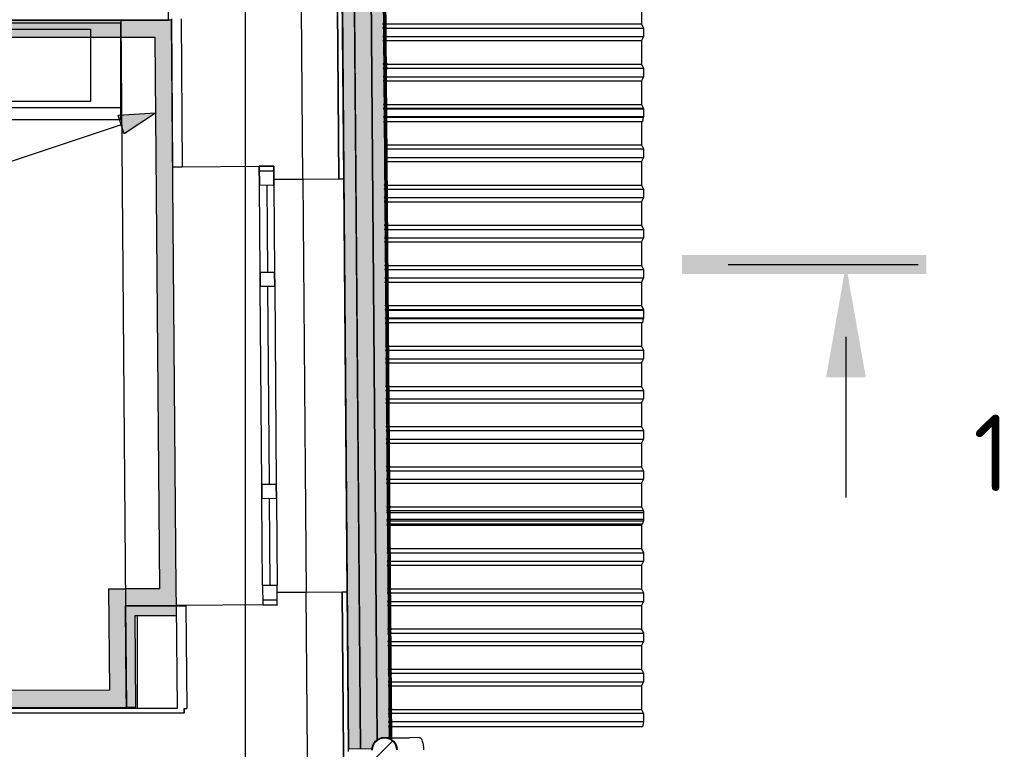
# Model space of a CAD drawing. Header units: millimetres. Extents: x 0 to 1189, y 0 to 841.
# Drawn here: x 847.8 to 888.44, y 374.12 to 404.4 of the extents above; entities that cross this region are included whole.
import ezdxf

# ---------------------------------------------------------------- set-up
doc = ezdxf.new("R2010")
doc.units = ezdxf.units.MM

msp = doc.modelspace()

# ---------------------------------------------------------------- hatches: boundary and pattern name
at = {"true_color": 0x3d3d3d}
h = msp.add_hatch(color=250, dxfattribs=at)
h.dxf.hatch_style = 2
h.paths.add_polyline_path([(860.531315, 487.063515), (862.317317, 487.077515), (862.554318, 457.84447), (862.368318, 457.91947), (862.146317, 457.91747), (861.953317, 457.82247), (861.812317, 457.64847), (861.761317, 457.42747), (861.809317, 457.225469), (861.949317, 457.042469), (862.154317, 456.942469), (862.376318, 456.944469), (862.560318, 457.035469), (863.228319, 374.519343), (863.047319, 374.604343), (862.820318, 374.602343), (862.627318, 374.509343), (862.465318, 374.318343), (862.426318, 374.142342), (861.445316, 374.134342)])
h = msp.add_hatch(color=250, dxfattribs=at)
h.dxf.hatch_style = 2
h.paths.add_polyline_path([(862.561318, 457.013469), (863.230319, 374.518343), (863.188319, 374.537343), (862.521318, 456.993469)])
at = {"true_color": 0xf1d696}
h = msp.add_hatch(color=41, dxfattribs=at)
h.dxf.hatch_style = 2
h.paths.add_polyline_path([(795.727216, 403.671387), (795.727216, 404.371388), (853.396304, 404.371388), (853.402304, 403.671387)])
h = msp.add_hatch(color=41, dxfattribs=at)
h.dxf.hatch_style = 2
h.paths.add_polyline_path([(854.096305, 404.371388), (853.402304, 403.671387), (853.396304, 404.371388)])
h = msp.add_hatch(color=41, dxfattribs=at)
h.dxf.hatch_style = 2
h.paths.add_polyline_path([(853.402304, 403.671387), (854.090305, 404.365388), (854.102305, 403.671387)])
h = msp.add_hatch(color=7)
h.dxf.hatch_style = 2
h.paths.add_polyline_path([(862.936318, 404.304388), (862.872756, 404.277951), (862.846318, 404.214388), (862.872756, 404.150826), (862.936318, 404.124388), (862.948318, 404.124388), (863.011881, 404.150826), (863.038319, 404.214388), (863.011881, 404.277951), (862.948318, 404.304388)])
h = msp.add_hatch(color=7)
h.dxf.hatch_style = 2
h.paths.add_polyline_path([(862.937318, 404.134388), (862.873756, 404.107951), (862.847318, 404.044388), (862.873756, 403.980825), (862.937318, 403.954388), (862.949318, 403.954388), (863.012881, 403.980825), (863.039319, 404.044388), (863.012881, 404.107951), (862.949318, 404.134388)])
h = msp.add_hatch(color=41, dxfattribs=at)
h.dxf.hatch_style = 2
h.paths.add_polyline_path([(853.402304, 403.671387), (854.102305, 403.671387), (854.296305, 380.776352), (853.596304, 380.776352)])
h = msp.add_hatch(color=7)
h.dxf.hatch_style = 2
h.paths.add_polyline_path([(862.940318, 403.784388), (862.876756, 403.75795), (862.850318, 403.694387), (862.876756, 403.630825), (862.940318, 403.604387), (862.952318, 403.604387), (863.015881, 403.630825), (863.042319, 403.694387), (863.015881, 403.75795), (862.952318, 403.784388)])
h = msp.add_hatch(color=7)
h.dxf.hatch_style = 2
h.paths.add_polyline_path([(862.941318, 403.614387), (862.877756, 403.58795), (862.851318, 403.524387), (862.877756, 403.460825), (862.941318, 403.434387), (862.953318, 403.434387), (863.016881, 403.460825), (863.043319, 403.524387), (863.016881, 403.58795), (862.953318, 403.614387)])
h = msp.add_hatch(color=7)
h.dxf.hatch_style = 2
h.paths.add_polyline_path([(862.949318, 402.637386), (862.885756, 402.610948), (862.859318, 402.547386), (862.885756, 402.483823), (862.949318, 402.457386), (862.961318, 402.457386), (863.024881, 402.483823), (863.051319, 402.547386), (863.024881, 402.610948), (862.961318, 402.637386)])
h = msp.add_hatch(color=7)
h.dxf.hatch_style = 2
h.paths.add_polyline_path([(862.951318, 402.467386), (862.887756, 402.440948), (862.861318, 402.377385), (862.887756, 402.313823), (862.951318, 402.287385), (862.963318, 402.287385), (863.026881, 402.313823), (863.053319, 402.377385), (863.026881, 402.440948), (862.963318, 402.467386)])
h = msp.add_hatch(color=7)
h.dxf.hatch_style = 2
h.paths.add_polyline_path([(862.968318, 402.637386), (862.904756, 402.610948), (862.878318, 402.547386), (862.904756, 402.483823), (862.968318, 402.457386), (862.983318, 402.457386), (863.046881, 402.483823), (863.073319, 402.547386), (863.046881, 402.610948), (862.983318, 402.637386)])
h = msp.add_hatch(color=7)
h.dxf.hatch_style = 2
h.paths.add_polyline_path([(862.969318, 402.467386), (862.905756, 402.440948), (862.879318, 402.377385), (862.905756, 402.313823), (862.969318, 402.287385), (862.983318, 402.287385), (863.046881, 402.313823), (863.073319, 402.377385), (863.046881, 402.440948), (862.983318, 402.467386)])
h = msp.add_hatch(color=7)
h.dxf.hatch_style = 2
h.paths.add_polyline_path([(862.953318, 402.117385), (862.889756, 402.090947), (862.863318, 402.027385), (862.889756, 401.963822), (862.953318, 401.937385), (862.966318, 401.937385), (863.029881, 401.963822), (863.056319, 402.027385), (863.029881, 402.090947), (862.966318, 402.117385)])
h = msp.add_hatch(color=7)
h.dxf.hatch_style = 2
h.paths.add_polyline_path([(862.955318, 401.947385), (862.891756, 401.920947), (862.865318, 401.857385), (862.891756, 401.793822), (862.955318, 401.767385), (862.967318, 401.767385), (863.030881, 401.793822), (863.057319, 401.857385), (863.030881, 401.920947), (862.967318, 401.947385)])
h = msp.add_hatch(color=7)
h.dxf.hatch_style = 2
h.paths.add_polyline_path([(862.963318, 400.970383), (862.899756, 400.943946), (862.873318, 400.880383), (862.899756, 400.816821), (862.963318, 400.790383), (862.975318, 400.790383), (863.038881, 400.816821), (863.065319, 400.880383), (863.038881, 400.943946), (862.975318, 400.970383)])
h = msp.add_hatch(color=7)
h.dxf.hatch_style = 2
h.paths.add_polyline_path([(862.976318, 400.620383), (863.039881, 400.64682), (863.066319, 400.710383), (863.039881, 400.773945), (862.976318, 400.800383), (862.964318, 400.800383), (862.900756, 400.773945), (862.874318, 400.710383), (862.900756, 400.64682), (862.964318, 400.620383)])
at = {"true_color": 0x0077b0}
h = msp.add_hatch(color=144, dxfattribs=at)
h.dxf.hatch_style = 2
h.paths.add_polyline_path([(853.429304, 400.508383), (852.139302, 399.657381), (851.886301, 400.416382)])
h = msp.add_hatch(color=7)
h.dxf.hatch_style = 2
h.paths.add_polyline_path([(862.964318, 400.785383), (862.900756, 400.758945), (862.874318, 400.695383), (862.900756, 400.63182), (862.964318, 400.605383), (862.976318, 400.605383), (863.039881, 400.63182), (863.066319, 400.695383), (863.039881, 400.758945), (862.976318, 400.785383)])
h = msp.add_hatch(color=7)
h.dxf.hatch_style = 2
h.paths.add_polyline_path([(862.979318, 400.270382), (863.042881, 400.29682), (863.069319, 400.360382), (863.042881, 400.423945), (862.979318, 400.450382), (862.967318, 400.450382), (862.903756, 400.423945), (862.877318, 400.360382), (862.903756, 400.29682), (862.967318, 400.270382)])
h = msp.add_hatch(color=7)
h.dxf.hatch_style = 2
h.paths.add_polyline_path([(862.967318, 400.435382), (862.903756, 400.408945), (862.877318, 400.345382), (862.903756, 400.28182), (862.967318, 400.255382), (862.979318, 400.255382), (863.042881, 400.28182), (863.069319, 400.345382), (863.042881, 400.408945), (862.979318, 400.435382)])
h = msp.add_hatch(color=7)
h.dxf.hatch_style = 2
h.paths.add_polyline_path([(862.981318, 400.070382), (863.044881, 400.096819), (863.071319, 400.160382), (863.044881, 400.223945), (862.981318, 400.250382), (862.969318, 400.250382), (862.905756, 400.223945), (862.879318, 400.160382), (862.905756, 400.096819), (862.969318, 400.070382)])
h = msp.add_hatch(color=7)
h.dxf.hatch_style = 2
h.paths.add_polyline_path([(862.990318, 397.621378), (862.926756, 397.594941), (862.900318, 397.531378), (862.926756, 397.467815), (862.990318, 397.441378), (863.002318, 397.441378), (863.065881, 397.467815), (863.092319, 397.531378), (863.065881, 397.594941), (863.002318, 397.621378)])
h = msp.add_hatch(color=7)
h.dxf.hatch_style = 2
h.paths.add_polyline_path([(862.991318, 397.451378), (862.927756, 397.42494), (862.901318, 397.361378), (862.927756, 397.297815), (862.991318, 397.271378), (863.003318, 397.271378), (863.066881, 397.297815), (863.093319, 397.361378), (863.066881, 397.42494), (863.003318, 397.451378)])
h = msp.add_hatch(color=7)
h.dxf.hatch_style = 2
h.paths.add_polyline_path([(862.994318, 397.101377), (862.930756, 397.07494), (862.904318, 397.011377), (862.930756, 396.947815), (862.994318, 396.921377), (863.006318, 396.921377), (863.069881, 396.947815), (863.096319, 397.011377), (863.069881, 397.07494), (863.006318, 397.101377)])
h = msp.add_hatch(color=7)
h.dxf.hatch_style = 2
h.paths.add_polyline_path([(862.995318, 396.931377), (862.931756, 396.90494), (862.905318, 396.841377), (862.931756, 396.777814), (862.995318, 396.751377), (863.008318, 396.751377), (863.071881, 396.777814), (863.098319, 396.841377), (863.071881, 396.90494), (863.008318, 396.931377)])
h = msp.add_hatch(color=7)
h.dxf.hatch_style = 2
h.paths.add_polyline_path([(863.003318, 395.954376), (862.939756, 395.927938), (862.913318, 395.864375), (862.939756, 395.800813), (863.003318, 395.774375), (863.015318, 395.774375), (863.078881, 395.800813), (863.105319, 395.864375), (863.078881, 395.927938), (863.015318, 395.954376)])
h = msp.add_hatch(color=7)
h.dxf.hatch_style = 2
h.paths.add_polyline_path([(863.005318, 395.784375), (862.941756, 395.757938), (862.915318, 395.694375), (862.941756, 395.630813), (863.005318, 395.604375), (863.017318, 395.604375), (863.080881, 395.630813), (863.107319, 395.694375), (863.080881, 395.757938), (863.017318, 395.784375)])
h = msp.add_hatch(color=7)
h.dxf.hatch_style = 2
h.paths.add_polyline_path([(863.007318, 395.434375), (862.943756, 395.407937), (862.917318, 395.344375), (862.943756, 395.280812), (863.007318, 395.254375), (863.020319, 395.254375), (863.083881, 395.280812), (863.110319, 395.344375), (863.083881, 395.407937), (863.020319, 395.434375)])
h = msp.add_hatch(color=7)
h.dxf.hatch_style = 2
h.paths.add_polyline_path([(863.009318, 395.264375), (862.945756, 395.237937), (862.919318, 395.174374), (862.945756, 395.110812), (863.009318, 395.084374), (863.021319, 395.084374), (863.084881, 395.110812), (863.111319, 395.174374), (863.084881, 395.237937), (863.021319, 395.264375)])
h = msp.add_hatch(color=7)
h.dxf.hatch_style = 2
h.paths.add_polyline_path([(875.281337, 394.633374), (885.412353, 394.633374), (885.412353, 393.835372), (875.281337, 393.835372)])
h = msp.add_hatch(color=7)
h.dxf.hatch_style = 2
h.paths.add_polyline_path([(863.017318, 394.287373), (862.953756, 394.260936), (862.927318, 394.197373), (862.953756, 394.13381), (863.017318, 394.107373), (863.029319, 394.107373), (863.092881, 394.13381), (863.119319, 394.197373), (863.092881, 394.260936), (863.029319, 394.287373)])
h = msp.add_hatch(color=7)
h.dxf.hatch_style = 2
h.paths.add_polyline_path([(863.018318, 394.117373), (862.954756, 394.090935), (862.928318, 394.027373), (862.954756, 393.96381), (863.018318, 393.937373), (863.030319, 393.937373), (863.093881, 393.96381), (863.120319, 394.027373), (863.093881, 394.090935), (863.030319, 394.117373)])
h = msp.add_hatch(color=7)
h.dxf.hatch_style = 2
h.paths.add_polyline_path([(882.903349, 389.554366), (881.255346, 389.554366), (882.079348, 394.229373)])
h = msp.add_hatch(color=7)
h.dxf.hatch_style = 2
h.paths.add_polyline_path([(863.021319, 393.767372), (862.957756, 393.740935), (862.931318, 393.677372), (862.957756, 393.61381), (863.021319, 393.587372), (863.033319, 393.587372), (863.096881, 393.61381), (863.123319, 393.677372), (863.096881, 393.740935), (863.033319, 393.767372)])
h = msp.add_hatch(color=7)
h.dxf.hatch_style = 2
h.paths.add_polyline_path([(863.022319, 393.597372), (862.958756, 393.570934), (862.932318, 393.507372), (862.958756, 393.443809), (863.022319, 393.417372), (863.034319, 393.417372), (863.097881, 393.443809), (863.124319, 393.507372), (863.097881, 393.570934), (863.034319, 393.597372)])
h = msp.add_hatch(color=7)
h.dxf.hatch_style = 2
h.paths.add_polyline_path([(863.030319, 392.620371), (862.966756, 392.593933), (862.940318, 392.53037), (862.966756, 392.466808), (863.030319, 392.44037), (863.042319, 392.44037), (863.105881, 392.466808), (863.132319, 392.53037), (863.105881, 392.593933), (863.042319, 392.620371)])
h = msp.add_hatch(color=7)
h.dxf.hatch_style = 2
h.paths.add_polyline_path([(863.044319, 392.27037), (863.107881, 392.296808), (863.134319, 392.36037), (863.107881, 392.423933), (863.044319, 392.45037), (863.032319, 392.45037), (862.968756, 392.423933), (862.942318, 392.36037), (862.968756, 392.296808), (863.032319, 392.27037)])
h = msp.add_hatch(color=7)
h.dxf.hatch_style = 2
h.paths.add_polyline_path([(863.032319, 392.43537), (862.968756, 392.408933), (862.942318, 392.34537), (862.968756, 392.281808), (863.032319, 392.25537), (863.044319, 392.25537), (863.107881, 392.281808), (863.134319, 392.34537), (863.107881, 392.408933), (863.044319, 392.43537)])
h = msp.add_hatch(color=7)
h.dxf.hatch_style = 2
h.paths.add_polyline_path([(863.047319, 391.920369), (863.110881, 391.946807), (863.137319, 392.01037), (863.110881, 392.073932), (863.047319, 392.10037), (863.034319, 392.10037), (862.970756, 392.073932), (862.944318, 392.01037), (862.970756, 391.946807), (863.034319, 391.920369)])
h = msp.add_hatch(color=7)
h.dxf.hatch_style = 2
h.paths.add_polyline_path([(863.035319, 392.08537), (862.971756, 392.058932), (862.945318, 391.99537), (862.971756, 391.931807), (863.035319, 391.905369), (863.047319, 391.905369), (863.110881, 391.931807), (863.137319, 391.99537), (863.110881, 392.058932), (863.047319, 392.08537)])
h = msp.add_hatch(color=7)
h.dxf.hatch_style = 2
h.paths.add_polyline_path([(863.048319, 391.720369), (863.111881, 391.746807), (863.138319, 391.810369), (863.111881, 391.873932), (863.048319, 391.900369), (863.036319, 391.900369), (862.972756, 391.873932), (862.946318, 391.810369), (862.972756, 391.746807), (863.036319, 391.720369)])
h = msp.add_hatch(color=7)
h.dxf.hatch_style = 2
h.paths.add_polyline_path([(863.044319, 390.938368), (862.980756, 390.91193), (862.954318, 390.848368), (862.980756, 390.784805), (863.044319, 390.758368), (863.056319, 390.758368), (863.119881, 390.784805), (863.146319, 390.848368), (863.119881, 390.91193), (863.056319, 390.938368)])
h = msp.add_hatch(color=7)
h.dxf.hatch_style = 2
h.paths.add_polyline_path([(863.045319, 390.768368), (862.981756, 390.74193), (862.955318, 390.678368), (862.981756, 390.614805), (863.045319, 390.588367), (863.057319, 390.588367), (863.120881, 390.614805), (863.147319, 390.678368), (863.120881, 390.74193), (863.057319, 390.768368)])
h = msp.add_hatch(color=7)
h.dxf.hatch_style = 2
h.paths.add_polyline_path([(863.048319, 390.418367), (862.984756, 390.39193), (862.958318, 390.328367), (862.984756, 390.264804), (863.048319, 390.238367), (863.060319, 390.238367), (863.123881, 390.264804), (863.150319, 390.328367), (863.123881, 390.39193), (863.060319, 390.418367)])
h = msp.add_hatch(color=7)
h.dxf.hatch_style = 2
h.paths.add_polyline_path([(863.049319, 390.248367), (862.985756, 390.221929), (862.959318, 390.158367), (862.985756, 390.094804), (863.049319, 390.068367), (863.062319, 390.068367), (863.125881, 390.094804), (863.152319, 390.158367), (863.125881, 390.221929), (863.062319, 390.248367)])
h = msp.add_hatch(color=7)
h.dxf.hatch_style = 2
h.paths.add_polyline_path([(863.057319, 389.271365), (862.993756, 389.244928), (862.967318, 389.181365), (862.993756, 389.117803), (863.057319, 389.091365), (863.069319, 389.091365), (863.132881, 389.117803), (863.159319, 389.181365), (863.132881, 389.244928), (863.069319, 389.271365)])
h = msp.add_hatch(color=7)
h.dxf.hatch_style = 2
h.paths.add_polyline_path([(863.059319, 389.101365), (862.995756, 389.074928), (862.969318, 389.011365), (862.995756, 388.947802), (863.059319, 388.921365), (863.071319, 388.921365), (863.134881, 388.947802), (863.161319, 389.011365), (863.134881, 389.074928), (863.071319, 389.101365)])
h = msp.add_hatch(color=7)
h.dxf.hatch_style = 2
h.paths.add_polyline_path([(863.062319, 388.751365), (862.998756, 388.724927), (862.972318, 388.661364), (862.998756, 388.597802), (863.062319, 388.571364), (863.074319, 388.571364), (863.137881, 388.597802), (863.164319, 388.661364), (863.137881, 388.724927), (863.074319, 388.751365)])
h = msp.add_hatch(color=7)
h.dxf.hatch_style = 2
h.paths.add_polyline_path([(863.063319, 388.581364), (862.999756, 388.554927), (862.973318, 388.491364), (862.999756, 388.427802), (863.063319, 388.401364), (863.075319, 388.401364), (863.138881, 388.427802), (863.165319, 388.491364), (863.138881, 388.554927), (863.075319, 388.581364)])
h = msp.add_hatch(color=7)
h.dxf.hatch_style = 2
h.paths.add_polyline_path([(863.071319, 387.604363), (863.007756, 387.577925), (862.981318, 387.514363), (863.007756, 387.4508), (863.071319, 387.424363), (863.083319, 387.424363), (863.146881, 387.4508), (863.173319, 387.514363), (863.146881, 387.577925), (863.083319, 387.604363)])
h = msp.add_hatch(color=7)
h.dxf.hatch_style = 2
h.paths.add_polyline_path([(863.072319, 387.434363), (863.008756, 387.407925), (862.982318, 387.344362), (863.008756, 387.2808), (863.072319, 387.254362), (863.084319, 387.254362), (863.147881, 387.2808), (863.174319, 387.344362), (863.147881, 387.407925), (863.084319, 387.434363)])
h = msp.add_hatch(color=7)
h.dxf.hatch_style = 2
h.paths.add_polyline_path([(863.075319, 387.084362), (863.011756, 387.057925), (862.985318, 386.994362), (863.011756, 386.930799), (863.075319, 386.904362), (863.087319, 386.904362), (863.150881, 386.930799), (863.177319, 386.994362), (863.150881, 387.057925), (863.087319, 387.084362)])
h = msp.add_hatch(color=7)
h.dxf.hatch_style = 2
h.paths.add_polyline_path([(863.076319, 386.914362), (863.012756, 386.887924), (862.986318, 386.824362), (863.012756, 386.760799), (863.076319, 386.734362), (863.089319, 386.734362), (863.152881, 386.760799), (863.179319, 386.824362), (863.152881, 386.887924), (863.089319, 386.914362)])
h = msp.add_hatch(color=7)
h.dxf.hatch_style = 2
h.paths.add_polyline_path([(863.084319, 385.93736), (863.020756, 385.910923), (862.994318, 385.84736), (863.020756, 385.783798), (863.084319, 385.75736), (863.096319, 385.75736), (863.159881, 385.783798), (863.186319, 385.84736), (863.159881, 385.910923), (863.096319, 385.93736)])
h = msp.add_hatch(color=7)
h.dxf.hatch_style = 2
h.paths.add_polyline_path([(863.086319, 385.76736), (863.022756, 385.740923), (862.996318, 385.67736), (863.022756, 385.613797), (863.086319, 385.58736), (863.098319, 385.58736), (863.161881, 385.613797), (863.188319, 385.67736), (863.161881, 385.740923), (863.098319, 385.76736)])
h = msp.add_hatch(color=7)
h.dxf.hatch_style = 2
h.paths.add_polyline_path([(863.088319, 385.41736), (863.024756, 385.390922), (862.998318, 385.327359), (863.024756, 385.263797), (863.088319, 385.237359), (863.101319, 385.237359), (863.164881, 385.263797), (863.191319, 385.327359), (863.164881, 385.390922), (863.101319, 385.41736)])
h = msp.add_hatch(color=7)
h.dxf.hatch_style = 2
h.paths.add_polyline_path([(863.090319, 385.247359), (863.026756, 385.220922), (863.000318, 385.157359), (863.026756, 385.093797), (863.090319, 385.067359), (863.102319, 385.067359), (863.165881, 385.093797), (863.192319, 385.157359), (863.165881, 385.220922), (863.102319, 385.247359)])
h = msp.add_hatch(color=7)
h.dxf.hatch_style = 2
h.paths.add_polyline_path([(863.098319, 384.270358), (863.034756, 384.24392), (863.008318, 384.180358), (863.034756, 384.116795), (863.098319, 384.090357), (863.110319, 384.090357), (863.173881, 384.116795), (863.200319, 384.180358), (863.173881, 384.24392), (863.110319, 384.270358)])
h = msp.add_hatch(color=7)
h.dxf.hatch_style = 2
h.paths.add_polyline_path([(863.111319, 383.920357), (863.174881, 383.946795), (863.201319, 384.010357), (863.174881, 384.07392), (863.111319, 384.100358), (863.099319, 384.100358), (863.035756, 384.07392), (863.009318, 384.010357), (863.035756, 383.946795), (863.099319, 383.920357)])
h = msp.add_hatch(color=7)
h.dxf.hatch_style = 2
h.paths.add_polyline_path([(863.100319, 384.035357), (863.036756, 384.00892), (863.010318, 383.945357), (863.036756, 383.881795), (863.100319, 383.855357), (863.112319, 383.855357), (863.175881, 383.881795), (863.202319, 383.945357), (863.175881, 384.00892), (863.112319, 384.035357)])
h = msp.add_hatch(color=7)
h.dxf.hatch_style = 2
h.paths.add_polyline_path([(863.114319, 383.570357), (863.177881, 383.596794), (863.204319, 383.660357), (863.177881, 383.723919), (863.114319, 383.750357), (863.102319, 383.750357), (863.038756, 383.723919), (863.012318, 383.660357), (863.038756, 383.596794), (863.102319, 383.570357)])
h = msp.add_hatch(color=7)
h.dxf.hatch_style = 2
h.paths.add_polyline_path([(863.102319, 383.685357), (863.038756, 383.658919), (863.012318, 383.595357), (863.038756, 383.531794), (863.102319, 383.505357), (863.115319, 383.505357), (863.178881, 383.531794), (863.205319, 383.595357), (863.178881, 383.658919), (863.115319, 383.685357)])
h = msp.add_hatch(color=7)
h.dxf.hatch_style = 2
h.paths.add_polyline_path([(863.116319, 383.370356), (863.179881, 383.396794), (863.206319, 383.460357), (863.179881, 383.523919), (863.116319, 383.550357), (863.104319, 383.550357), (863.040756, 383.523919), (863.014318, 383.460357), (863.040756, 383.396794), (863.104319, 383.370356)])
h = msp.add_hatch(color=7)
h.dxf.hatch_style = 2
h.paths.add_polyline_path([(863.104319, 383.515357), (863.040756, 383.488919), (863.014318, 383.425356), (863.040756, 383.361794), (863.104319, 383.335356), (863.116319, 383.335356), (863.179881, 383.361794), (863.206319, 383.425356), (863.179881, 383.488919), (863.116319, 383.515357)])
h = msp.add_hatch(color=7)
h.dxf.hatch_style = 2
h.paths.add_polyline_path([(863.112319, 382.538355), (863.048756, 382.511918), (863.022319, 382.448355), (863.048756, 382.384792), (863.112319, 382.358355), (863.124319, 382.358355), (863.187881, 382.384792), (863.214319, 382.448355), (863.187881, 382.511918), (863.124319, 382.538355)])
h = msp.add_hatch(color=7)
h.dxf.hatch_style = 2
h.paths.add_polyline_path([(863.113319, 382.368355), (863.049756, 382.341917), (863.023319, 382.278355), (863.049756, 382.214792), (863.113319, 382.188355), (863.125319, 382.188355), (863.188881, 382.214792), (863.215319, 382.278355), (863.188881, 382.341917), (863.125319, 382.368355)])
h = msp.add_hatch(color=7)
h.dxf.hatch_style = 2
h.paths.add_polyline_path([(863.116319, 382.018354), (863.052756, 381.991917), (863.026319, 381.928354), (863.052756, 381.864792), (863.116319, 381.838354), (863.128319, 381.838354), (863.191881, 381.864792), (863.218319, 381.928354), (863.191881, 381.991917), (863.128319, 382.018354)])
h = msp.add_hatch(color=7)
h.dxf.hatch_style = 2
h.paths.add_polyline_path([(863.117319, 381.848354), (863.053756, 381.821917), (863.027319, 381.758354), (863.053756, 381.694791), (863.117319, 381.668354), (863.129319, 381.668354), (863.192881, 381.694791), (863.219319, 381.758354), (863.192881, 381.821917), (863.129319, 381.848354)])
at = {"true_color": 0xf1d696}
h = msp.add_hatch(color=41, dxfattribs=at)
h.dxf.hatch_style = 2
h.paths.add_polyline_path([(851.485301, 380.776352), (852.185302, 380.776352), (852.191302, 380.076351)])
h = msp.add_hatch(color=41, dxfattribs=at)
h.dxf.hatch_style = 2
h.paths.add_polyline_path([(852.191302, 380.076351), (851.491301, 380.076351), (851.485301, 380.776352)])
h = msp.add_hatch(color=41, dxfattribs=at)
h.dxf.hatch_style = 2
h.paths.add_polyline_path([(853.596304, 380.776352), (853.602304, 380.076351), (852.191302, 380.076351), (852.185302, 380.776352)])
h = msp.add_hatch(color=41, dxfattribs=at)
h.dxf.hatch_style = 2
h.paths.add_polyline_path([(853.596304, 380.776352), (854.296305, 380.776352), (854.302305, 380.076351)])
h = msp.add_hatch(color=41, dxfattribs=at)
h.dxf.hatch_style = 2
h.paths.add_polyline_path([(854.302305, 380.076351), (853.602304, 380.076351), (853.596304, 380.776352)])
h = msp.add_hatch(color=7)
h.dxf.hatch_style = 2
h.paths.add_polyline_path([(863.125319, 380.871353), (863.061756, 380.844915), (863.035319, 380.781352), (863.061756, 380.71779), (863.125319, 380.691352), (863.137319, 380.691352), (863.200881, 380.71779), (863.227319, 380.781352), (863.200881, 380.844915), (863.137319, 380.871353)])
h = msp.add_hatch(color=7)
h.dxf.hatch_style = 2
h.paths.add_polyline_path([(863.127319, 380.701352), (863.063756, 380.674915), (863.037319, 380.611352), (863.063756, 380.54779), (863.127319, 380.521352), (863.139319, 380.521352), (863.202881, 380.54779), (863.229319, 380.611352), (863.202881, 380.674915), (863.139319, 380.701352)])
h = msp.add_hatch(color=41, dxfattribs=at)
h.dxf.hatch_style = 2
h.paths.add_polyline_path([(851.491301, 380.076351), (852.191302, 380.076351), (852.220302, 376.572346), (851.519301, 376.572346)])
h = msp.add_hatch(color=7)
h.dxf.hatch_style = 2
h.paths.add_polyline_path([(852.591303, 380.076351), (852.625303, 375.876345), (852.225302, 375.872345), (852.191302, 380.076351)])
h = msp.add_hatch(color=7)
h.dxf.hatch_style = 2
h.paths.add_polyline_path([(854.302305, 379.676351), (852.594303, 379.676351), (852.591303, 380.076351), (854.302305, 380.076351)])
h = msp.add_hatch(color=7)
h.dxf.hatch_style = 2
h.paths.add_polyline_path([(863.129319, 380.351352), (863.065756, 380.324914), (863.039319, 380.261352), (863.065756, 380.197789), (863.129319, 380.171352), (863.142319, 380.171352), (863.205881, 380.197789), (863.232319, 380.261352), (863.205881, 380.324914), (863.142319, 380.351352)])
h = msp.add_hatch(color=7)
h.dxf.hatch_style = 2
h.paths.add_polyline_path([(863.131319, 380.181352), (863.067756, 380.154914), (863.041319, 380.091351), (863.067756, 380.027789), (863.131319, 380.001351), (863.143319, 380.001351), (863.206881, 380.027789), (863.233319, 380.091351), (863.206881, 380.154914), (863.143319, 380.181352)])
h = msp.add_hatch(color=7)
h.dxf.hatch_style = 2
h.paths.add_polyline_path([(863.139319, 379.20435), (863.075756, 379.177912), (863.049319, 379.11435), (863.075756, 379.050787), (863.139319, 379.02435), (863.151319, 379.02435), (863.214881, 379.050787), (863.241319, 379.11435), (863.214881, 379.177912), (863.151319, 379.20435)])
h = msp.add_hatch(color=7)
h.dxf.hatch_style = 2
h.paths.add_polyline_path([(863.140319, 379.03435), (863.076756, 379.007912), (863.050319, 378.94435), (863.076756, 378.880787), (863.140319, 378.854349), (863.152319, 378.854349), (863.215881, 378.880787), (863.242319, 378.94435), (863.215881, 379.007912), (863.152319, 379.03435)])
h = msp.add_hatch(color=7)
h.dxf.hatch_style = 2
h.paths.add_polyline_path([(863.143319, 378.684349), (863.079756, 378.657912), (863.053319, 378.594349), (863.079756, 378.530787), (863.143319, 378.504349), (863.155319, 378.504349), (863.218881, 378.530787), (863.245319, 378.594349), (863.218881, 378.657912), (863.155319, 378.684349)])
h = msp.add_hatch(color=7)
h.dxf.hatch_style = 2
h.paths.add_polyline_path([(863.144319, 378.514349), (863.080756, 378.487911), (863.054319, 378.424349), (863.080756, 378.360786), (863.144319, 378.334349), (863.156319, 378.334349), (863.219881, 378.360786), (863.246319, 378.424349), (863.219881, 378.487911), (863.156319, 378.514349)])
h = msp.add_hatch(color=7)
h.dxf.hatch_style = 2
h.paths.add_polyline_path([(863.152319, 377.537347), (863.088756, 377.51091), (863.062319, 377.447347), (863.088756, 377.383785), (863.152319, 377.357347), (863.164319, 377.357347), (863.227881, 377.383785), (863.254319, 377.447347), (863.227881, 377.51091), (863.164319, 377.537347)])
h = msp.add_hatch(color=7)
h.dxf.hatch_style = 2
h.paths.add_polyline_path([(863.154319, 377.367347), (863.090756, 377.34091), (863.064319, 377.277347), (863.090756, 377.213784), (863.154319, 377.187347), (863.166319, 377.187347), (863.229881, 377.213784), (863.256319, 377.277347), (863.229881, 377.34091), (863.166319, 377.367347)])
h = msp.add_hatch(color=7)
h.dxf.hatch_style = 2
h.paths.add_polyline_path([(863.156319, 377.017347), (863.092756, 376.990909), (863.066319, 376.927347), (863.092756, 376.863784), (863.156319, 376.837346), (863.169319, 376.837346), (863.232881, 376.863784), (863.259319, 376.927347), (863.232881, 376.990909), (863.169319, 377.017347)])
h = msp.add_hatch(color=7)
h.dxf.hatch_style = 2
h.paths.add_polyline_path([(863.158319, 376.847346), (863.094756, 376.820909), (863.068319, 376.757346), (863.094756, 376.693784), (863.158319, 376.667346), (863.170319, 376.667346), (863.233881, 376.693784), (863.260319, 376.757346), (863.233881, 376.820909), (863.170319, 376.847346)])
at = {"true_color": 0xa86b51}
h = msp.add_hatch(color=35, dxfattribs=at)
h.dxf.hatch_style = 2
h.paths.add_polyline_path([(851.519301, 376.572346), (851.525301, 375.872345), (795.727216, 375.816345), (795.727216, 376.516346)])
h = msp.add_hatch(color=35, dxfattribs=at)
h.dxf.hatch_style = 2
h.paths.add_polyline_path([(851.519301, 376.572346), (852.220302, 376.572346), (852.225302, 375.872345)])
h = msp.add_hatch(color=35, dxfattribs=at)
h.dxf.hatch_style = 2
h.paths.add_polyline_path([(852.225302, 375.872345), (851.525301, 375.872345), (851.519301, 376.572346)])
h = msp.add_hatch(color=7)
h.dxf.hatch_style = 2
h.paths.add_polyline_path([(863.166319, 375.870345), (863.102756, 375.843907), (863.076319, 375.780345), (863.102756, 375.716782), (863.166319, 375.690345), (863.178319, 375.690345), (863.241881, 375.716782), (863.268319, 375.780345), (863.241881, 375.843907), (863.178319, 375.870345)])
h = msp.add_hatch(color=7)
h.dxf.hatch_style = 2
h.paths.add_polyline_path([(863.179319, 375.520344), (863.242881, 375.546782), (863.269319, 375.610345), (863.242881, 375.673907), (863.179319, 375.700345), (863.167319, 375.700345), (863.103756, 375.673907), (863.077319, 375.610345), (863.103756, 375.546782), (863.167319, 375.520344)])
h = msp.add_hatch(color=7)
h.dxf.hatch_style = 2
h.paths.add_polyline_path([(863.182319, 375.170344), (863.245881, 375.196781), (863.272319, 375.260344), (863.245881, 375.323907), (863.182319, 375.350344), (863.170319, 375.350344), (863.106756, 375.323907), (863.080319, 375.260344), (863.106756, 375.196781), (863.170319, 375.170344)])
h = msp.add_hatch(color=7)
h.dxf.hatch_style = 2
h.paths.add_polyline_path([(863.184319, 374.970344), (863.247881, 374.996781), (863.274319, 375.060344), (863.247881, 375.123906), (863.184319, 375.150344), (863.172319, 375.150344), (863.108756, 375.123906), (863.082319, 375.060344), (863.108756, 374.996781), (863.172319, 374.970344)])
h = msp.add_hatch(color=7)
h.dxf.hatch_style = 2
h.paths.add_polyline_path([(863.160319, 374.688343), (863.096756, 374.661906), (863.070319, 374.598343), (863.096756, 374.53478), (863.160319, 374.508343), (863.175319, 374.508343), (863.238881, 374.53478), (863.265319, 374.598343), (863.238881, 374.661906), (863.175319, 374.688343)])
h = msp.add_hatch(color=7)
h.dxf.hatch_style = 2
h.paths.add_polyline_path([(863.175319, 374.688343), (863.111756, 374.661906), (863.085319, 374.598343), (863.111756, 374.53478), (863.175319, 374.508343), (863.187319, 374.508343), (863.250881, 374.53478), (863.277319, 374.598343), (863.250881, 374.661906), (863.187319, 374.688343)])
at = {"true_color": 0x3d3d3d}
h = msp.add_hatch(color=250, dxfattribs=at)
h.dxf.hatch_style = 2
h.paths.add_polyline_path([(861.435316, 374.134342), (861.445316, 374.142342)])

# ---------------------------------------------------------------- linework, layer by layer
at = {"color": 7, "lineweight": 0}
for points in [[(857.17331, 237.628134), (857.17331, 717.840867)], [(859.968314, 617.281714), (861.935317, 374.135342)], [(861.435316, 374.132342), (860.513315, 488.071516)], [(860.531315, 487.063515), (861.445316, 374.132342)], [(860.531315, 487.063515), (861.445316, 374.132342)], [(861.935317, 374.135342), (861.021315, 487.066515)], [(861.964317, 457.032469), (862.632318, 374.512343)], [(862.631318, 374.512343), (861.964317, 457.032469)], [(862.464318, 456.987469), (863.131319, 374.564343)], [(862.509318, 456.988469), (863.176319, 374.543343)], [(862.521318, 456.993469), (863.188319, 374.537343)], [(862.524318, 456.995469), (863.191319, 374.536343)], [(862.528318, 456.997469), (863.195319, 374.534343)], [(862.545318, 456.997469), (863.212319, 374.526343)], [(862.548318, 457.028469), (863.215319, 374.525343)], [(862.550318, 456.997469), (863.217319, 374.524343)], [(862.551318, 456.997469), (863.218319, 374.523343)], [(862.560318, 457.035469), (863.228319, 374.519343)], [(862.563318, 457.014469), (863.230319, 374.518343)], [(859.544313, 397.781378), (859.457313, 408.451395)], [(860.957315, 408.463395), (861.043315, 397.793378)], [(861.043315, 397.793378), (860.957315, 408.463395)], [(861.243316, 397.795378), (861.157316, 408.464395)], [(853.978305, 404.371388), (853.978305, 405.871391)], [(873.591335, 405.19139), (873.591335, 404.214388)], [(795.027215, 404.371388), (853.978305, 404.371388)], [(853.396304, 404.371388), (795.027215, 404.371388)], [(851.994302, 404.371388), (852.191302, 380.076351)], [(854.096305, 404.371388), (853.396304, 404.371388)], [(854.096305, 404.371388), (853.978305, 404.371388)], [(854.095305, 404.422389), (854.145305, 398.287379)], [(854.296305, 380.776352), (854.096305, 404.371388)], [(854.495305, 404.425389), (854.545306, 398.290379)], [(862.891318, 404.214388), (862.936318, 404.214388)], [(862.955318, 404.214388), (862.972318, 404.214388)], [(862.990318, 404.214388), (873.591335, 404.214388)], [(873.591335, 404.214388), (873.675335, 404.044388)], [(795.727216, 403.671387), (853.402304, 403.671387)], [(853.402304, 403.671387), (853.596304, 380.776352)], [(862.892318, 404.044388), (862.937318, 404.044388)], [(862.895318, 403.694387), (862.940318, 403.694387)], [(862.956318, 404.044388), (862.973318, 404.044388)], [(862.959318, 403.694387), (862.976318, 403.694387)], [(862.991318, 404.044388), (873.675335, 404.044388)], [(862.994318, 403.694387), (873.675335, 403.694387)], [(873.675335, 403.694387), (873.591335, 403.524387)], [(873.675335, 404.044388), (873.675335, 403.694387)], [(862.897318, 403.524387), (862.941318, 403.524387)], [(862.960318, 403.524387), (862.978318, 403.524387)], [(862.995318, 403.524387), (873.591335, 403.524387)], [(873.591335, 403.524387), (873.591335, 402.547386)], [(862.905318, 402.547386), (862.949318, 402.547386)], [(863.003318, 402.547386), (873.591335, 402.547386)], [(873.591335, 402.547386), (873.675335, 402.377385)], [(862.906318, 402.377385), (862.951318, 402.377385)], [(862.909318, 402.027385), (862.953318, 402.027385)], [(863.004318, 402.377385), (873.675335, 402.377385)], [(863.007318, 402.027385), (873.675335, 402.027385)], [(873.675335, 402.027385), (873.591335, 401.857385)], [(873.675335, 402.377385), (873.675335, 402.027385)], [(862.910318, 401.857385), (862.955318, 401.857385)], [(863.009318, 401.857385), (873.591335, 401.857385)], [(873.591335, 401.857385), (873.591335, 400.880383)], [(862.918318, 400.880383), (862.963318, 400.880383)], [(862.983318, 400.880383), (862.999318, 400.880383)], [(863.017318, 400.880383), (873.591335, 400.880383)], [(873.591335, 400.880383), (873.675335, 400.710383)], [(862.964318, 400.710383), (862.919318, 400.710383)], [(862.920318, 400.695383), (862.964318, 400.695383)], [(863.000318, 400.710383), (862.983318, 400.710383)], [(862.983318, 400.695383), (863.001318, 400.695383)], [(873.675335, 400.710383), (863.018318, 400.710383)], [(863.018318, 400.695383), (873.675335, 400.695383)], [(873.675335, 400.710383), (873.675335, 400.360382)], [(873.675335, 400.695383), (873.675335, 400.345382)], [(862.967318, 400.360382), (862.922318, 400.360382)], [(862.922318, 400.345382), (862.967318, 400.345382)], [(862.969318, 400.160382), (862.924318, 400.160382)], [(863.003318, 400.360382), (862.986318, 400.360382)], [(862.986318, 400.345382), (863.003318, 400.345382)], [(863.005318, 400.160382), (862.987318, 400.160382)], [(873.675335, 400.360382), (863.021319, 400.360382)], [(863.021319, 400.345382), (873.675335, 400.345382)], [(873.640335, 400.160382), (863.022319, 400.160382)], [(873.591335, 400.160382), (873.591335, 399.198381)], [(873.672335, 400.345382), (873.640335, 400.160382)], [(862.932318, 399.198381), (862.976318, 399.198381)], [(862.995318, 399.198381), (863.013318, 399.198381)], [(863.030319, 399.198381), (873.591335, 399.198381)], [(873.591335, 399.198381), (873.675335, 399.02838)], [(862.933318, 399.02838), (862.978318, 399.02838)], [(862.997318, 399.02838), (863.014318, 399.02838)], [(863.032319, 399.02838), (873.675335, 399.02838)], [(873.675335, 399.02838), (873.675335, 398.67838)], [(862.936318, 398.67838), (862.981318, 398.67838)], [(862.937318, 398.50838), (862.982318, 398.50838)], [(862.999318, 398.67838), (863.017318, 398.67838)], [(863.001318, 398.50838), (863.018318, 398.50838)], [(863.034319, 398.67838), (873.675335, 398.67838)], [(863.036319, 398.50838), (873.591335, 398.50838)], [(873.675335, 398.67838), (873.591335, 398.50838)], [(873.591335, 398.50838), (873.591335, 397.531378)], [(854.145305, 398.287379), (854.545306, 398.290379)], [(854.545306, 398.290379), (857.73931, 398.316379)], [(857.73931, 398.316379), (858.339311, 398.321379)], [(858.339311, 398.321379), (857.73931, 398.316379)], [(857.74631, 397.516378), (857.73931, 398.316379)], [(857.73931, 398.316379), (857.74631, 397.516378)], [(857.74131, 398.116379), (858.341311, 398.121379)], [(858.339311, 398.321379), (858.346311, 397.521378)], [(858.346311, 397.521378), (858.339311, 398.321379)], [(858.344311, 397.771378), (859.544313, 397.781378)], [(859.544313, 397.781378), (861.043315, 397.793378)], [(859.544313, 397.781378), (859.682313, 380.631352)], [(861.043315, 397.793378), (861.243316, 397.795378)], [(861.382316, 380.645352), (861.243316, 397.795378)], [(861.243316, 397.795378), (861.382316, 380.645352)], [(858.346311, 397.521378), (857.74631, 397.516378)], [(857.77531, 393.916373), (857.74631, 397.516378)], [(858.046311, 397.519378), (858.075311, 393.919373)], [(858.346311, 397.521378), (858.375311, 393.921373)], [(862.945318, 397.531378), (862.983318, 397.531378)], [(862.946318, 397.361378), (862.983318, 397.361378)], [(863.009318, 397.531378), (863.026319, 397.531378)], [(863.010318, 397.361378), (863.027319, 397.361378)], [(863.044319, 397.531378), (873.591335, 397.531378)], [(863.045319, 397.361378), (873.675335, 397.361378)], [(873.591335, 397.531378), (873.675335, 397.361378)], [(873.675335, 397.361378), (873.675335, 397.011377)], [(862.949318, 397.011377), (862.983318, 397.011377)], [(862.951318, 396.841377), (862.995318, 396.841377)], [(863.013318, 397.011377), (863.030319, 397.011377)], [(863.014318, 396.841377), (863.032319, 396.841377)], [(863.048319, 397.011377), (873.675335, 397.011377)], [(863.049319, 396.841377), (873.591335, 396.841377)], [(873.675335, 397.011377), (873.591335, 396.841377)], [(873.591335, 396.841377), (873.591335, 395.864375)], [(862.959318, 395.864375), (863.003318, 395.864375)], [(862.960318, 395.694375), (863.005318, 395.694375)], [(863.022319, 395.864375), (863.040319, 395.864375)], [(863.023319, 395.694375), (863.041319, 395.694375)], [(863.057319, 395.864375), (873.591335, 395.864375)], [(863.058319, 395.694375), (873.675335, 395.694375)], [(873.591335, 395.864375), (873.675335, 395.694375)], [(873.675335, 395.694375), (873.675335, 395.344375)], [(862.963318, 395.344375), (863.007318, 395.344375)], [(862.964318, 395.174374), (863.009318, 395.174374)], [(863.026319, 395.344375), (863.044319, 395.344375)], [(863.028319, 395.174374), (863.045319, 395.174374)], [(863.061319, 395.344375), (873.675335, 395.344375)], [(863.063319, 395.174374), (873.591335, 395.174374)], [(873.675335, 395.344375), (873.591335, 395.174374)], [(873.591335, 395.174374), (873.591335, 394.197373)], [(857.77531, 393.916373), (858.375311, 393.921373)], [(857.78031, 393.316372), (857.77531, 393.916373)], [(857.77531, 393.916373), (857.78031, 393.316372)], [(858.375311, 393.921373), (858.380311, 393.321372)], [(858.380311, 393.321372), (858.375311, 393.921373)], [(862.983318, 394.197373), (863.017318, 394.197373)], [(862.983318, 394.027373), (863.018318, 394.027373)], [(863.036319, 394.197373), (863.053319, 394.197373)], [(863.037319, 394.027373), (863.054319, 394.027373)], [(863.071319, 394.197373), (873.591335, 394.197373)], [(863.072319, 394.027373), (873.675335, 394.027373)], [(873.591335, 394.197373), (873.675335, 394.027373)], [(873.675335, 394.027373), (873.675335, 393.677372)], [(877.19034, 394.229373), (885.079352, 394.229373)], [(862.983318, 393.677372), (863.021319, 393.677372)], [(862.983318, 393.507372), (863.022319, 393.507372)], [(863.040319, 393.677372), (863.057319, 393.677372)], [(863.041319, 393.507372), (863.059319, 393.507372)], [(863.075319, 393.677372), (873.675335, 393.677372)], [(863.076319, 393.507372), (873.591335, 393.507372)], [(873.675335, 393.677372), (873.591335, 393.507372)], [(873.591335, 393.507372), (873.591335, 392.53037)], [(858.380311, 393.321372), (857.78031, 393.316372)], [(857.846311, 385.117359), (857.78031, 393.316372)], [(858.080311, 393.319372), (858.146311, 385.119359)], [(858.380311, 393.321372), (858.446312, 385.122359)], [(862.986318, 392.53037), (863.030319, 392.53037)], [(863.032319, 392.36037), (862.987318, 392.36037)], [(862.987318, 392.34537), (863.032319, 392.34537)], [(863.049319, 392.53037), (863.067319, 392.53037)], [(863.068319, 392.36037), (863.050319, 392.36037)], [(863.051319, 392.34537), (863.068319, 392.34537)], [(863.084319, 392.53037), (873.591335, 392.53037)], [(873.675335, 392.36037), (863.085319, 392.36037)], [(863.086319, 392.34537), (873.675335, 392.34537)], [(873.591335, 392.53037), (873.675335, 392.36037)], [(873.675335, 392.36037), (873.675335, 392.01037)], [(873.675335, 392.34537), (873.675335, 391.99537)], [(863.034319, 392.01037), (862.990318, 392.01037)], [(862.990318, 391.99537), (863.035319, 391.99537)], [(863.071319, 392.01037), (863.053319, 392.01037)], [(863.053319, 391.99537), (863.071319, 391.99537)], [(873.675335, 392.01037), (863.088319, 392.01037)], [(863.088319, 391.99537), (873.675335, 391.99537)], [(873.672335, 391.99537), (873.640335, 391.810369)], [(863.036319, 391.810369), (862.991318, 391.810369)], [(863.072319, 391.810369), (863.055319, 391.810369)], [(873.640335, 391.810369), (863.090319, 391.810369)], [(873.591335, 391.810369), (873.591335, 390.848368)], [(882.079348, 391.229368), (882.079348, 384.566358)], [(862.999318, 390.848368), (863.044319, 390.848368)], [(863.001318, 390.678368), (863.045319, 390.678368)], [(863.063319, 390.848368), (863.080319, 390.848368)], [(863.064319, 390.678368), (863.082319, 390.678368)], [(863.098319, 390.848368), (873.591335, 390.848368)], [(863.099319, 390.678368), (873.675335, 390.678368)], [(873.591335, 390.848368), (873.675335, 390.678368)], [(873.675335, 390.678368), (873.675335, 390.328367)], [(863.003318, 390.328367), (863.048319, 390.328367)], [(863.067319, 390.328367), (863.084319, 390.328367)], [(863.102319, 390.328367), (873.675335, 390.328367)], [(873.675335, 390.328367), (873.591335, 390.158367)], [(863.005318, 390.158367), (863.049319, 390.158367)], [(863.068319, 390.158367), (863.086319, 390.158367)], [(863.103319, 390.158367), (873.591335, 390.158367)], [(873.591335, 390.158367), (873.591335, 389.181365)], [(863.013318, 389.181365), (863.057319, 389.181365)], [(863.014318, 389.011365), (863.059319, 389.011365)], [(863.076319, 389.181365), (863.094319, 389.181365)], [(863.078319, 389.011365), (863.095319, 389.011365)], [(863.111319, 389.181365), (873.591335, 389.181365)], [(863.113319, 389.011365), (873.675335, 389.011365)], [(873.591335, 389.181365), (873.675335, 389.011365)], [(873.675335, 389.011365), (873.675335, 388.661364)], [(863.017318, 388.661364), (863.062319, 388.661364)], [(863.080319, 388.661364), (863.098319, 388.661364)], [(863.115319, 388.661364), (873.675335, 388.661364)], [(873.675335, 388.661364), (873.591335, 388.491364)], [(863.018318, 388.491364), (863.063319, 388.491364)], [(863.082319, 388.491364), (863.099319, 388.491364)], [(863.117319, 388.491364), (873.591335, 388.491364)], [(873.591335, 388.491364), (873.591335, 387.514363)], [(863.026319, 387.514363), (863.071319, 387.514363)], [(863.090319, 387.514363), (863.107319, 387.514363)], [(863.125319, 387.514363), (873.591335, 387.514363)], [(873.591335, 387.514363), (873.675335, 387.344362)], [(863.027319, 387.344362), (863.072319, 387.344362)], [(863.030319, 386.994362), (863.075319, 386.994362)], [(863.091319, 387.344362), (863.108319, 387.344362)], [(863.094319, 386.994362), (863.111319, 386.994362)], [(863.126319, 387.344362), (873.675335, 387.344362)], [(863.129319, 386.994362), (873.675335, 386.994362)], [(873.675335, 386.994362), (873.591335, 386.824362)], [(873.675335, 387.344362), (873.675335, 386.994362)], [(863.032319, 386.824362), (863.076319, 386.824362)], [(863.095319, 386.824362), (863.113319, 386.824362)], [(863.130319, 386.824362), (873.591335, 386.824362)], [(873.591335, 386.824362), (873.591335, 385.84736)], [(863.040319, 385.84736), (863.084319, 385.84736)], [(863.103319, 385.84736), (863.121319, 385.84736)], [(863.138319, 385.84736), (873.591335, 385.84736)], [(873.591335, 385.84736), (873.675335, 385.67736)], [(863.041319, 385.67736), (863.086319, 385.67736)], [(863.104319, 385.67736), (863.122319, 385.67736)], [(863.139319, 385.67736), (873.675335, 385.67736)], [(873.675335, 385.67736), (873.675335, 385.327359)], [(857.846311, 385.117359), (858.446312, 385.122359)], [(857.851311, 384.517358), (857.846311, 385.117359)], [(857.846311, 385.117359), (857.851311, 384.517358)], [(858.446312, 385.122359), (858.451312, 384.522358)], [(858.451312, 384.522358), (858.446312, 385.122359)], [(863.044319, 385.327359), (863.088319, 385.327359)], [(863.045319, 385.157359), (863.090319, 385.157359)], [(863.107319, 385.327359), (863.125319, 385.327359)], [(863.109319, 385.157359), (863.126319, 385.157359)], [(863.142319, 385.327359), (873.675335, 385.327359)], [(863.144319, 385.157359), (873.591335, 385.157359)], [(873.675335, 385.327359), (873.591335, 385.157359)], [(873.591335, 385.157359), (873.591335, 384.180358)], [(858.451312, 384.522358), (857.851311, 384.517358)], [(857.880311, 380.917353), (857.851311, 384.517358)], [(858.151311, 384.519358), (858.180311, 380.919353)], [(858.451312, 384.522358), (858.480312, 380.922353)], [(863.053319, 384.180358), (863.098319, 384.180358)], [(863.117319, 384.180358), (863.134319, 384.180358)], [(863.152319, 384.180358), (873.591335, 384.180358)], [(873.591335, 384.180358), (873.675335, 384.010357)], [(863.099319, 384.010357), (863.054319, 384.010357)], [(863.055319, 383.945357), (863.100319, 383.945357)], [(863.135319, 384.010357), (863.118319, 384.010357)], [(863.118319, 383.945357), (863.136319, 383.945357)], [(873.675335, 384.010357), (863.153319, 384.010357)], [(863.153319, 383.945357), (873.675335, 383.945357)], [(873.675335, 384.010357), (873.675335, 383.660357)], [(873.675335, 383.945357), (873.675335, 383.595357)], [(863.102319, 383.660357), (863.057319, 383.660357)], [(863.058319, 383.595357), (863.102319, 383.595357)], [(863.104319, 383.460357), (863.059319, 383.460357)], [(863.059319, 383.425356), (863.104319, 383.425356)], [(863.138319, 383.660357), (863.121319, 383.660357)], [(863.121319, 383.595357), (863.139319, 383.595357)], [(863.140319, 383.460357), (863.122319, 383.460357)], [(863.123319, 383.425356), (863.140319, 383.425356)], [(873.675335, 383.660357), (863.156319, 383.660357)], [(863.156319, 383.595357), (873.675335, 383.595357)], [(873.640335, 383.460357), (863.157319, 383.460357)], [(863.158319, 383.425356), (873.591335, 383.425356)], [(873.608335, 383.460357), (873.591335, 383.425356)], [(873.591335, 383.425356), (873.591335, 382.448355)], [(873.657335, 383.560357), (873.640335, 383.460357)], [(873.675335, 383.595357), (873.657335, 383.560357)], [(863.067319, 382.448355), (863.112319, 382.448355)], [(863.068319, 382.278355), (863.113319, 382.278355)], [(863.131319, 382.448355), (863.148319, 382.448355)], [(863.132319, 382.278355), (863.149319, 382.278355)], [(863.166319, 382.448355), (873.591335, 382.448355)], [(863.167319, 382.278355), (873.675335, 382.278355)], [(873.591335, 382.448355), (873.675335, 382.278355)], [(873.675335, 382.278355), (873.675335, 381.928354)], [(863.071319, 381.928354), (863.116319, 381.928354)], [(863.073319, 381.758354), (863.117319, 381.758354)], [(863.135319, 381.928354), (863.152319, 381.928354)], [(863.136319, 381.758354), (863.154319, 381.758354)], [(863.170319, 381.928354), (873.675335, 381.928354)], [(863.171319, 381.758354), (873.591335, 381.758354)], [(873.675335, 381.928354), (873.591335, 381.758354)], [(873.591335, 381.758354), (873.591335, 380.781352)], [(858.480312, 380.922353), (857.880311, 380.917353)], [(857.880311, 380.917353), (857.886311, 380.117351)], [(857.880311, 380.917353), (857.886311, 380.117351)], [(858.486312, 380.122351), (858.480312, 380.922353)], [(858.486312, 380.122351), (858.480312, 380.922353)], [(851.485301, 380.776352), (852.185302, 380.776352)], [(851.485301, 380.776352), (851.519301, 376.572346)], [(853.596304, 380.776352), (852.185302, 380.776352)], [(854.302305, 380.076351), (854.296305, 380.776352)], [(859.682313, 380.631352), (858.482312, 380.622352)], [(861.182316, 380.644352), (859.682313, 380.631352)], [(859.764314, 370.516337), (859.682313, 380.631352)], [(861.382316, 380.645352), (861.182316, 380.644352)], [(861.182316, 380.644352), (861.276316, 369.016334)], [(861.276316, 369.016334), (861.182316, 380.644352)], [(861.435316, 374.132342), (861.382316, 380.645352)], [(863.081319, 380.781352), (863.125319, 380.781352)], [(863.082319, 380.611352), (863.127319, 380.611352)], [(863.144319, 380.781352), (863.162319, 380.781352)], [(863.145319, 380.611352), (863.163319, 380.611352)], [(863.179319, 380.781352), (873.591335, 380.781352)], [(863.180319, 380.611352), (873.675335, 380.611352)], [(873.591335, 380.781352), (873.675335, 380.611352)], [(873.675335, 380.611352), (873.675335, 380.261352)], [(852.191302, 380.076351), (852.225302, 375.872345)], [(854.302305, 380.076351), (852.191302, 380.076351)], [(852.219302, 376.572346), (852.191302, 380.076351)], [(852.191302, 380.076351), (854.302305, 380.076351)], [(854.064305, 380.076351), (854.586306, 380.080351)], [(854.586306, 380.090351), (854.293305, 380.088351)], [(854.293305, 380.088351), (854.328305, 375.816345)], [(854.302305, 379.676351), (854.302305, 380.076351)], [(857.886311, 380.117351), (854.586306, 380.090351)], [(854.586306, 380.090351), (854.587306, 380.070351)], [(854.587306, 380.070351), (854.693306, 380.071351)], [(854.693306, 380.071351), (854.693306, 380.091351)], [(854.693306, 380.071351), (854.728306, 375.816345)], [(857.885311, 380.317352), (858.485312, 380.322352)], [(857.886311, 380.117351), (858.486312, 380.122351)], [(857.886311, 380.117351), (858.486312, 380.122351)], [(858.486312, 380.122351), (858.486312, 380.102351)], [(863.085319, 380.261352), (863.129319, 380.261352)], [(863.086319, 380.091351), (863.131319, 380.091351)], [(863.148319, 380.261352), (863.166319, 380.261352)], [(863.150319, 380.091351), (863.167319, 380.091351)], [(863.183319, 380.261352), (873.675335, 380.261352)], [(863.185319, 380.091351), (873.591335, 380.091351)], [(873.675335, 380.261352), (873.591335, 380.091351)], [(873.591335, 380.091351), (873.591335, 379.11435)], [(852.625303, 375.876345), (852.594303, 379.676351)], [(852.594303, 379.676351), (854.302305, 379.676351)], [(852.685303, 375.816345), (852.685303, 379.676351)], [(863.094319, 379.11435), (863.139319, 379.11435)], [(863.095319, 378.94435), (863.140319, 378.94435)], [(863.158319, 379.11435), (863.175319, 379.11435)], [(863.159319, 378.94435), (863.176319, 378.94435)], [(863.193319, 379.11435), (873.591335, 379.11435)], [(863.194319, 378.94435), (873.675335, 378.94435)], [(873.591335, 379.11435), (873.675335, 378.94435)], [(873.675335, 378.94435), (873.675335, 378.594349)], [(863.098319, 378.594349), (863.143319, 378.594349)], [(863.162319, 378.594349), (863.179319, 378.594349)], [(863.197319, 378.594349), (873.675335, 378.594349)], [(873.675335, 378.594349), (873.591335, 378.424349)], [(863.100319, 378.424349), (863.144319, 378.424349)], [(863.163319, 378.424349), (863.181319, 378.424349)], [(863.198319, 378.424349), (873.591335, 378.424349)], [(873.591335, 378.424349), (873.591335, 377.447347)], [(863.108319, 377.447347), (863.152319, 377.447347)], [(863.109319, 377.277347), (863.154319, 377.277347)], [(863.171319, 377.447347), (863.189319, 377.447347)], [(863.172319, 377.277347), (863.190319, 377.277347)], [(863.206319, 377.447347), (873.591335, 377.447347)], [(863.207319, 377.277347), (873.675335, 377.277347)], [(873.591335, 377.447347), (873.675335, 377.277347)], [(873.675335, 377.277347), (873.675335, 376.927347)], [(863.112319, 376.927347), (863.156319, 376.927347)], [(863.175319, 376.927347), (863.193319, 376.927347)], [(863.210319, 376.927347), (873.675335, 376.927347)], [(873.675335, 376.927347), (873.591335, 376.757346)], [(851.519301, 376.572346), (795.727216, 376.516346)], [(852.225302, 375.872345), (852.219302, 376.572346)], [(863.113319, 376.757346), (863.158319, 376.757346)], [(863.177319, 376.757346), (863.194319, 376.757346)], [(863.212319, 376.757346), (873.591335, 376.757346)], [(873.591335, 376.757346), (873.591335, 375.780345)], [(854.623306, 375.616345), (790.981208, 375.616345)], [(854.328305, 375.816345), (794.827214, 375.816345)], [(795.027215, 375.816345), (852.225302, 375.872345)], [(852.225302, 375.872345), (852.625303, 375.876345)], [(852.387302, 375.863345), (852.267302, 375.863345)], [(854.621306, 375.816345), (854.623306, 375.616345)], [(854.621306, 375.816345), (854.728306, 375.816345)], [(854.623306, 375.616345), (854.623306, 375.816345)], [(863.121319, 375.780345), (863.166319, 375.780345)], [(863.167319, 375.610345), (863.122319, 375.610345)], [(863.185319, 375.780345), (863.202319, 375.780345)], [(863.203319, 375.610345), (863.186319, 375.610345)], [(863.220319, 375.780345), (873.591335, 375.780345)], [(873.675335, 375.610345), (863.221319, 375.610345)], [(873.591335, 375.780345), (873.675335, 375.610345)], [(873.675335, 375.610345), (873.675335, 375.260344)], [(863.170319, 375.260344), (863.125319, 375.260344)], [(863.206319, 375.260344), (863.189319, 375.260344)], [(873.675335, 375.260344), (863.224319, 375.260344)], [(873.675335, 375.260344), (873.640335, 375.060344)], [(863.172319, 375.060344), (863.127319, 375.060344)], [(863.208319, 375.060344), (863.190319, 375.060344)], [(873.640335, 375.060344), (863.225319, 375.060344)], [(862.415318, 374.092342), (862.42589, 374.201087), (862.456208, 374.298671), (862.504175, 374.386997), (862.567693, 374.463968), (862.644664, 374.527485), (862.73299, 374.575452), (862.830574, 374.605771), (862.935318, 374.616343), (863.039694, 374.605902), (863.136944, 374.575937), (863.225006, 374.528487), (863.301819, 374.465593), (863.365319, 374.389292), (863.413444, 374.301624), (863.444132, 374.204628), (863.455319, 374.100342)], [(862.435318, 374.092342), (862.445482, 374.197069), (862.47463, 374.290905), (862.520747, 374.375835), (862.581818, 374.449843), (862.655826, 374.510913), (862.740756, 374.55703), (862.834592, 374.586179), (862.935318, 374.596343), (863.035676, 374.58631), (863.129178, 374.557515), (863.213844, 374.511915), (863.287694, 374.451468), (863.348747, 374.37813), (863.395022, 374.293858), (863.42454, 374.20061), (863.435319, 374.100342)], [(862.574318, 373.768342), (863.267319, 374.461343)], [(863.131319, 374.598343), (863.160319, 374.598343)], [(863.194319, 374.598343), (863.212319, 374.598343)], [(863.229319, 374.599343), (863.265319, 374.599343)], [(863.265319, 374.599343), (863.303319, 374.599343)], [(863.303319, 374.599343), (863.344319, 374.599343)], [(863.344319, 374.599343), (863.386319, 374.600343)], [(863.386319, 374.600343), (863.430319, 374.600343)], [(863.430319, 374.600343), (863.475319, 374.601343)], [(863.475319, 374.601343), (863.522319, 374.601343)], [(863.522319, 374.601343), (863.571319, 374.601343)], [(863.571319, 374.601343), (863.621319, 374.602343)], [(863.621319, 374.602343), (863.672319, 374.602343)], [(863.672319, 374.602343), (863.72432, 374.603343)], [(863.72432, 374.603343), (863.77832, 374.603343)], [(863.77832, 374.603343), (863.83232, 374.603343)], [(863.83232, 374.603343), (863.88832, 374.604343)], [(863.88832, 374.604343), (863.94432, 374.604343)], [(863.94432, 374.604343), (863.96832, 374.604343)], [(864.393321, 374.608343), (863.96832, 374.604343)], [(864.393093, 374.603776), (864.424238, 374.593864), (864.453487, 374.564951), (864.480177, 374.519048), (864.503649, 374.458166), (864.523241, 374.384314), (864.538293, 374.299503), (864.548143, 374.205744), (864.552132, 374.105046)], [(862.426318, 374.142342), (861.435316, 374.134342)], [(861.436316, 374.036342), (861.435316, 374.132342)]]:
    msp.add_lwpolyline(points, dxfattribs=at)
at = {"color": 253, "lineweight": 0, "true_color": 0x999999}
for points in [[(851.994302, 404.251388), (844.994291, 404.251388)], [(851.994302, 400.251382), (851.994302, 404.251388)], [(846.244293, 404.001388), (850.7443, 404.001388)], [(850.7443, 404.001388), (850.7443, 401.001383)], [(850.7443, 401.001383), (846.244293, 401.001383)], [(844.994291, 400.751383), (851.994302, 400.751383)], [(844.994291, 400.251382), (851.994302, 400.251382)]]:
    msp.add_lwpolyline(points, dxfattribs=at)
at = {"color": 144, "lineweight": 0, "true_color": 0x0077b0}
for points in [[(853.429304, 400.508383), (851.886301, 400.416382)], [(852.139302, 399.657381), (851.886301, 400.416382)], [(853.429304, 400.508383), (852.139302, 399.657381)], [(852.012302, 400.036382), (827.989265, 392.03537)]]:
    msp.add_lwpolyline(points, dxfattribs=at)

# ---------------------------------------------------------------- texts
at = {"color": 7, "insert": (887.361513, 388.006144), "char_height": 3.175964, "attachment_point": 1}
msp.add_mtext('{\\fGOSTCommon|b0|i0|c0;1}', dxfattribs=at)

doc.saveas('drawing.dxf')
